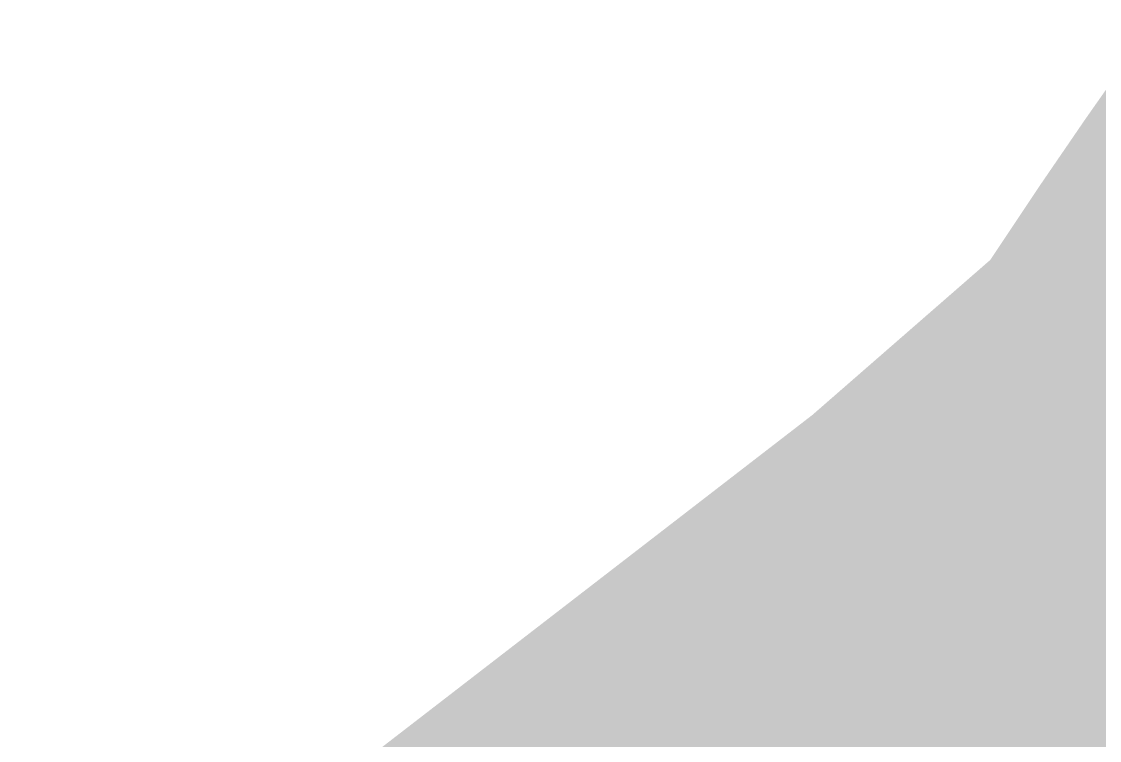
# Model space of a CAD drawing. Header units: inches. Extents: x 1.08 to 4.97, y 2.54 to 3.89.
# Drawn here: x 2.46289 to 2.46858, y 2.84275 to 2.84655 of the extents above; entities that cross this region are included whole.
import ezdxf

# ---------------------------------------------------------------- set-up
doc = ezdxf.new("R2010")
doc.units = ezdxf.units.IN
doc.header["$MEASUREMENT"] = 0
for name, color, linetype in [('Bottom', 5, 'Continuous'), ('Bottom Solder', 6, 'Continuous'), ('Multi-Layer', 9, 'Continuous'), ('Top', 1, 'Continuous'), ('Top Solder', 216, 'Continuous')]:
    doc.layers.add(name, color=color, linetype=linetype)

# ---------------------------------------------------------------- blocks, each defined once
blk = doc.blocks.new('JMP_3_PTH_180_56')
at = {"layer": 'Bottom'}
h = blk.add_hatch(color=5, dxfattribs=at)
edge = h.paths.add_edge_path()
edge.add_arc((0.1, 0), 0.035, 0, 360)
at = {"layer": 'Bottom Solder'}
h = blk.add_hatch(color=6, dxfattribs=at)
edge = h.paths.add_edge_path()
edge.add_arc((0.1, 0), 0.036, 0, 360)
at = {"layer": 'Multi-Layer'}
h = blk.add_hatch(color=9, dxfattribs=at)
edge = h.paths.add_edge_path()
edge.add_arc((0.1, 0), 0.035, 0, 360)
at = {"layer": 'Top'}
h = blk.add_hatch(color=1, dxfattribs=at)
edge = h.paths.add_edge_path()
edge.add_arc((0.1, 0), 0.035, 0, 360)
at = {"layer": 'Top Solder'}
h = blk.add_hatch(color=216, dxfattribs=at)
edge = h.paths.add_edge_path()
edge.add_arc((0.1, 0), 0.036, 0, 360)

msp = doc.modelspace()

# ---------------------------------------------------------------- hatches: boundary and pattern name
at = {"layer": 'Bottom'}
msp.add_hatch(color=5, dxfattribs=at).paths.add_polyline_path([(2.4424306, 2.8302757), (2.4448239, 2.8304715), (2.447363, 2.8310588), (2.4500479, 2.8320377), (2.4528785, 2.8334082), (2.4558549, 2.8351702), (2.458977, 2.8373238), (2.4622449, 2.8398689), (2.469218, 2.8461339), (2.4729232, 2.8498537), (2.473309, 2.8008552), (2.4695202, 2.8045451), (2.4624151, 2.8107597), (2.4590989, 2.8132843), (2.4559403, 2.8154206), (2.4529392, 2.8171684), (2.4500956, 2.8185279), (2.4474096, 2.8194989), (2.4448811, 2.8200815), (2.4425102, 2.8202757)])
at = {"layer": 'Top'}
msp.add_hatch(color=1, dxfattribs=at).paths.add_polyline_path([(2.4432872, 2.8345513), (2.4462198, 2.8347063), (2.4491636, 2.8351713), (2.4521185, 2.8359463), (2.4550845, 2.8370313), (2.4580618, 2.8384263), (2.4610502, 2.8401313), (2.4640497, 2.8421463), (2.4670604, 2.8444713), (2.4700823, 2.8471063), (2.4731153, 2.8500513), (2.4731153, 2.8010513), (2.4700823, 2.8039963), (2.4670604, 2.8066313), (2.4640497, 2.8089563), (2.4610502, 2.8109713), (2.4580618, 2.8126763), (2.4550845, 2.8140713), (2.4521185, 2.8151563), (2.4491636, 2.8159313), (2.4462198, 2.8163963), (2.4432872, 2.8165513)])

# ---------------------------------------------------------------- block references
at = {"rotation": 270}
msp.add_blockref('JMP_3_PTH_180_56', (2.4981103, 2.9255513), dxfattribs=at)

doc.saveas('drawing.dxf')
